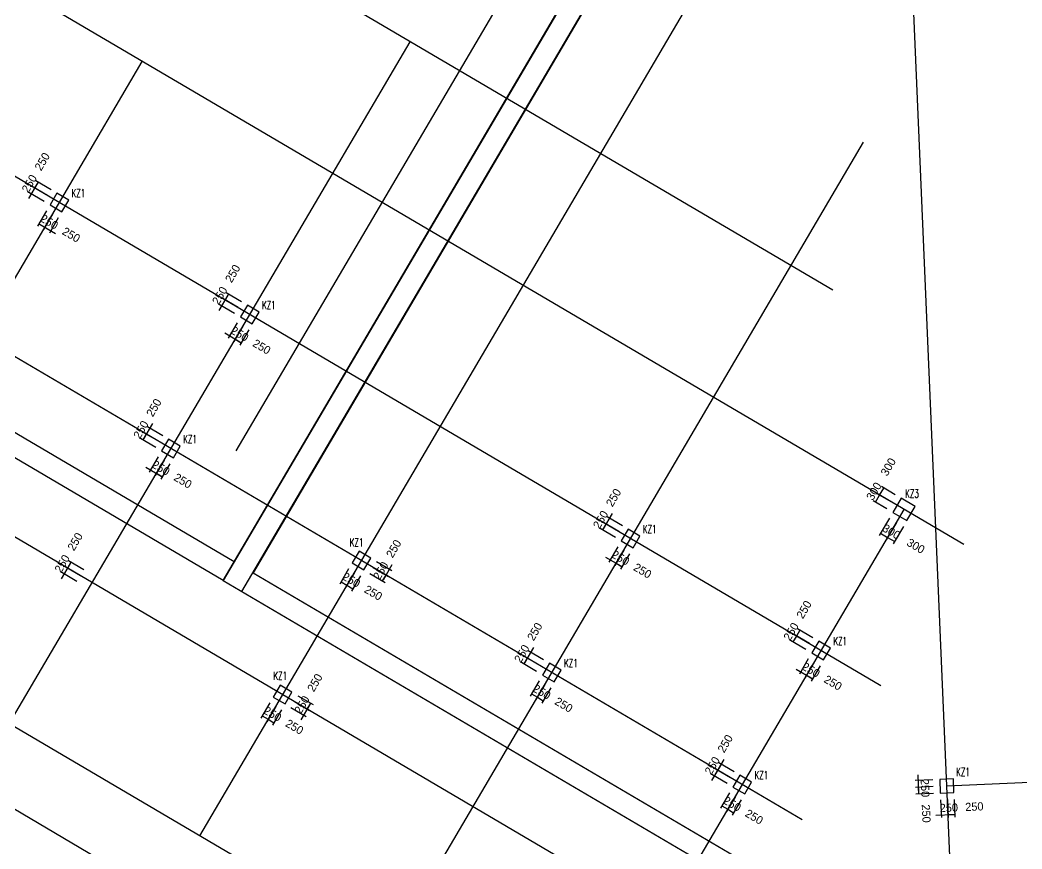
# Model space of a CAD drawing. Extents: x 387171 to 699106, y 11966 to 245688.
# Drawn here: x 615414 to 652150, y 125774 to 156158 of the extents above; entities that cross this region are included whole.
import ezdxf

# ---------------------------------------------------------------- set-up
doc = ezdxf.new("R2010")
doc.units = 0
doc.header["$LTSCALE"] = 100
doc.header["$MEASUREMENT"] = 0
for name, color, linetype in [('COLU', 7, 'Continuous'), ('DIM', 3, 'Continuous'), ('DOTE', 253, 'Continuous'), ('h后浇带', 51, 'Continuous'), ('NUM', 7, 'Continuous')]:
    doc.layers.add(name, color=color, linetype=linetype)
doc.styles.add('hztxt', font='hztxt')
doc.styles.get("Standard").update_dxf_attribs({"font": 'standard'})
doc.dimstyles.get("Standard").update_dxf_attribs({"dimtxt": 300, "dimasz": 100, "dimexe": 100, "dimexo": 250, "dimgap": 100, "dimtad": 0, "dimtoh": 1, "dimdec": 0, "dimdsep": 46, "dimcen": 0.09, "dimclrt": 7, "dimadec": 0, "dimazin": 0, "dimtfac": 1, "dimtdec": 4, "dimtofl": 0, "dimtmove": 0, "dimatfit": 3, "dimfxl": 1, "dimtolj": 1, "dimtzin": 0, "dimarcsym": 0})

# ---------------------------------------------------------------- blocks, each defined once
blk = doc.blocks.new('*D64')
at = {"layer": 'DIM', "color": 0, "linetype": 'ByBlock', "lineweight": -2}
for p, q in [((648884, 128310), (648235, 128282)), ((648326, 128486), (648354, 127837)), ((648895, 128060), (648245, 128033))]:
    blk.add_line(p, q, dxfattribs=at)
for points in [[(648335, 128287), (648314, 128386), (648347, 128387)], [(648345, 128037), (648366, 127938), (648333, 127936)]]:
    blk.add_solid(points, dxfattribs=at)
at = {"layer": 'DIM', "color": 7, "linetype": 'Continuous', "lineweight": -2, "insert": (648597, 128007), "char_height": 300, "width": 566.67, "attachment_point": 5, "rotation": 272.444, "style": 'hztxt'}
blk.add_mtext('250', dxfattribs=at)
blk = doc.blocks.new('*D2615')
at = {"layer": 'DIM', "color": 0, "linetype": 'ByBlock', "lineweight": -2}
for p, q in [((648895, 128060), (648245, 128033)), ((648345, 128037), (648356, 127787)), ((648906, 127810), (648256, 127783))]:
    blk.add_line(p, q, dxfattribs=at)
for points in [[(648345, 128037), (648366, 127938), (648333, 127936)], [(648356, 127787), (648335, 127886), (648368, 127888)]]:
    blk.add_solid(points, dxfattribs=at)
at = {"layer": 'DIM', "color": 7, "linetype": 'Continuous', "lineweight": -2, "insert": (648637, 127072), "char_height": 300, "width": 566.67, "attachment_point": 5, "rotation": 272.444, "style": 'hztxt'}
blk.add_mtext('250', dxfattribs=at)
blk = doc.blocks.new('*D2210')
at = {"layer": 'DIM', "color": 0, "linetype": 'ByBlock', "lineweight": -2}
for p, q in [((649166, 127571), (649194, 126922)), ((649416, 127582), (649443, 126933)), ((648990, 127013), (649639, 127041))]:
    blk.add_line(p, q, dxfattribs=at)
for points in [[(649189, 127022), (649090, 127001), (649089, 127034)], [(649439, 127033), (649538, 127053), (649540, 127020)]]:
    blk.add_solid(points, dxfattribs=at)
at = {"layer": 'DIM', "color": 7, "linetype": 'Continuous', "lineweight": -2, "insert": (649469, 127284), "char_height": 300, "width": 566.67, "attachment_point": 5, "rotation": 2.444, "style": 'hztxt'}
blk.add_mtext('250', dxfattribs=at)
blk = doc.blocks.new('*D2112')
at = {"layer": 'DIM', "color": 0, "linetype": 'ByBlock', "lineweight": -2}
for p, q in [((649416, 127582), (649443, 126933)), ((649665, 127593), (649693, 126943)), ((649439, 127033), (649689, 127043))]:
    blk.add_line(p, q, dxfattribs=at)
for points in [[(649439, 127033), (649538, 127053), (649540, 127020)], [(649689, 127043), (649590, 127022), (649588, 127056)]]:
    blk.add_solid(points, dxfattribs=at)
at = {"layer": 'DIM', "color": 7, "linetype": 'Continuous', "lineweight": -2, "insert": (650404, 127324), "char_height": 300, "width": 566.67, "attachment_point": 5, "rotation": 2.444, "style": 'hztxt'}
blk.add_mtext('250', dxfattribs=at)
blk = doc.blocks.new('*D1347')
at = {"layer": 'DIM', "color": 0, "linetype": 'ByBlock', "lineweight": -2}
for p, q in [((644007, 133795), (643880, 133580)), ((644481, 133516), (643920, 133846)), ((644354, 133301), (643794, 133630))]:
    blk.add_line(p, q, dxfattribs=at)
for points in [[(644007, 133795), (643970, 133701), (643942, 133717)], [(643880, 133580), (643916, 133674), (643945, 133657)]]:
    blk.add_solid(points, dxfattribs=at)
at = {"layer": 'DIM', "color": 7, "linetype": 'Continuous', "lineweight": -2, "insert": (644159, 134548), "char_height": 300, "width": 566.67, "attachment_point": 5, "rotation": 59.5454, "style": 'hztxt'}
blk.add_mtext('250', dxfattribs=at)
blk = doc.blocks.new('*D1305')
at = {"layer": 'DIM', "color": 0, "linetype": 'ByBlock', "lineweight": -2}
for p, q in [((644227, 133085), (643667, 133415)), ((643880, 133580), (643753, 133364)), ((644354, 133301), (643794, 133630))]:
    blk.add_line(p, q, dxfattribs=at)
for points in [[(643753, 133364), (643789, 133459), (643818, 133442)], [(643880, 133580), (643844, 133485), (643815, 133502)]]:
    blk.add_solid(points, dxfattribs=at)
at = {"layer": 'DIM', "color": 7, "linetype": 'Continuous', "lineweight": -2, "insert": (643685, 133741), "char_height": 300, "width": 566.67, "attachment_point": 5, "rotation": 59.5454, "style": 'hztxt'}
blk.add_mtext('250', dxfattribs=at)
blk = doc.blocks.new('*D838')
at = {"layer": 'DIM', "color": 0, "linetype": 'ByBlock', "lineweight": -2}
for p, q in [((644316, 132743), (643987, 132183)), ((643865, 132370), (644425, 132041)), ((644532, 132616), (644202, 132056))]:
    blk.add_line(p, q, dxfattribs=at)
for points in [[(644037, 132269), (643943, 132305), (643960, 132334)], [(644253, 132142), (644347, 132106), (644331, 132077)]]:
    blk.add_solid(points, dxfattribs=at)
at = {"layer": 'DIM', "color": 7, "linetype": 'Continuous', "lineweight": -2, "insert": (644414, 132337), "char_height": 300, "width": 566.67, "attachment_point": 5, "rotation": 329.5454, "style": 'hztxt'}
blk.add_mtext('250', dxfattribs=at)
blk = doc.blocks.new('*D435')
at = {"layer": 'DIM', "color": 0, "linetype": 'ByBlock', "lineweight": -2}
for p, q in [((644532, 132616), (644202, 132056)), ((644747, 132490), (644418, 131929)), ((644253, 132142), (644468, 132016))]:
    blk.add_line(p, q, dxfattribs=at)
for points in [[(644253, 132142), (644347, 132106), (644331, 132077)], [(644468, 132016), (644374, 132052), (644391, 132081)]]:
    blk.add_solid(points, dxfattribs=at)
at = {"layer": 'DIM', "color": 7, "linetype": 'Continuous', "lineweight": -2, "insert": (645221, 131863), "char_height": 300, "width": 566.67, "attachment_point": 5, "rotation": 329.5454, "style": 'hztxt'}
blk.add_mtext('250', dxfattribs=at)
blk = doc.blocks.new('*D352')
at = {"layer": 'DIM', "color": 0, "linetype": 'ByBlock', "lineweight": -2}
for p, q in [((637125, 138073), (636796, 137513)), ((637498, 137622), (636938, 137951)), ((637372, 137406), (636811, 137736))]:
    blk.add_line(p, q, dxfattribs=at)
for points in [[(637024, 137901), (637060, 137995), (637089, 137978)], [(636897, 137685), (636861, 137591), (636832, 137607)]]:
    blk.add_solid(points, dxfattribs=at)
at = {"layer": 'DIM', "color": 7, "linetype": 'Continuous', "lineweight": -2, "insert": (637177, 138654), "char_height": 300, "width": 566.67, "attachment_point": 5, "rotation": 59.5454, "style": 'hztxt'}
blk.add_mtext('250', dxfattribs=at)
blk = doc.blocks.new('*D2939')
at = {"layer": 'DIM', "color": 0, "linetype": 'ByBlock', "lineweight": -2}
for p, q in [((637245, 137191), (636684, 137520)), ((636897, 137685), (636771, 137470)), ((637372, 137406), (636811, 137736))]:
    blk.add_line(p, q, dxfattribs=at)
for points in [[(636771, 137470), (636807, 137564), (636836, 137547)], [(636897, 137685), (636861, 137591), (636832, 137607)]]:
    blk.add_solid(points, dxfattribs=at)
at = {"layer": 'DIM', "color": 7, "linetype": 'Continuous', "lineweight": -2, "insert": (636702, 137847), "char_height": 300, "width": 566.67, "attachment_point": 5, "rotation": 59.5454, "style": 'hztxt'}
blk.add_mtext('250', dxfattribs=at)
blk = doc.blocks.new('*D2509')
at = {"layer": 'DIM', "color": 0, "linetype": 'ByBlock', "lineweight": -2}
for p, q in [((637334, 136849), (637004, 136288)), ((637549, 136722), (637220, 136162)), ((636882, 136476), (637443, 136147))]:
    blk.add_line(p, q, dxfattribs=at)
for points in [[(637055, 136375), (636960, 136411), (636977, 136440)], [(637270, 136248), (637365, 136212), (637348, 136183)]]:
    blk.add_solid(points, dxfattribs=at)
at = {"layer": 'DIM', "color": 7, "linetype": 'Continuous', "lineweight": -2, "insert": (637432, 136443), "char_height": 300, "width": 566.67, "attachment_point": 5, "rotation": 329.5454, "style": 'hztxt'}
blk.add_mtext('250', dxfattribs=at)
blk = doc.blocks.new('*D2078')
at = {"layer": 'DIM', "color": 0, "linetype": 'ByBlock', "lineweight": -2}
for p, q in [((637549, 136722), (637220, 136162)), ((637765, 136595), (637435, 136035)), ((637270, 136248), (637486, 136121))]:
    blk.add_line(p, q, dxfattribs=at)
for points in [[(637270, 136248), (637365, 136212), (637348, 136183)], [(637486, 136121), (637391, 136158), (637408, 136186)]]:
    blk.add_solid(points, dxfattribs=at)
at = {"layer": 'DIM', "color": 7, "linetype": 'Continuous', "lineweight": -2, "insert": (638239, 135969), "char_height": 300, "width": 566.67, "attachment_point": 5, "rotation": 329.5454, "style": 'hztxt'}
blk.add_mtext('250', dxfattribs=at)
blk = doc.blocks.new('*D617')
at = {"layer": 'DIM', "color": 0, "linetype": 'ByBlock', "lineweight": -2}
for p, q in [((616551, 149939), (615991, 150268)), ((616424, 149723), (615864, 150053)), ((616077, 150217), (615950, 150002))]:
    blk.add_line(p, q, dxfattribs=at)
for points in [[(615950, 150002), (615986, 150096), (616015, 150080)], [(616077, 150217), (616040, 150123), (616012, 150140)]]:
    blk.add_solid(points, dxfattribs=at)
at = {"layer": 'DIM', "color": 7, "linetype": 'Continuous', "lineweight": -2, "insert": (616229, 150970), "char_height": 300, "width": 566.67, "attachment_point": 5, "rotation": 59.5454, "style": 'hztxt'}
blk.add_mtext('250', dxfattribs=at)
blk = doc.blocks.new('*D215')
at = {"layer": 'DIM', "color": 0, "linetype": 'ByBlock', "lineweight": -2}
for p, q in [((616051, 150174), (615722, 149614)), ((616424, 149723), (615864, 150053)), ((616297, 149508), (615737, 149837))]:
    blk.add_line(p, q, dxfattribs=at)
for points in [[(615950, 150002), (615986, 150096), (616015, 150080)], [(615823, 149786), (615787, 149692), (615758, 149709)]]:
    blk.add_solid(points, dxfattribs=at)
at = {"layer": 'DIM', "color": 7, "linetype": 'Continuous', "lineweight": -2, "insert": (615755, 150163), "char_height": 300, "width": 566.67, "attachment_point": 5, "rotation": 59.5454, "style": 'hztxt'}
blk.add_mtext('250', dxfattribs=at)
blk = doc.blocks.new('*D135')
at = {"layer": 'DIM', "color": 0, "linetype": 'ByBlock', "lineweight": -2}
for p, q in [((616386, 149165), (616057, 148605)), ((616602, 149039), (616272, 148478)), ((616107, 148691), (616323, 148564))]:
    blk.add_line(p, q, dxfattribs=at)
for points in [[(616107, 148691), (616202, 148655), (616185, 148626)], [(616323, 148564), (616228, 148601), (616245, 148630)]]:
    blk.add_solid(points, dxfattribs=at)
at = {"layer": 'DIM', "color": 7, "linetype": 'Continuous', "lineweight": -2, "insert": (616484, 148760), "char_height": 300, "width": 566.67, "attachment_point": 5, "rotation": 329.5454, "style": 'hztxt'}
blk.add_mtext('250', dxfattribs=at)
blk = doc.blocks.new('*D2731')
at = {"layer": 'DIM', "color": 0, "linetype": 'ByBlock', "lineweight": -2}
for p, q in [((616602, 149039), (616272, 148478)), ((616817, 148912), (616488, 148352)), ((616151, 148666), (616711, 148336))]:
    blk.add_line(p, q, dxfattribs=at)
for points in [[(616323, 148564), (616228, 148601), (616245, 148630)], [(616538, 148438), (616633, 148401), (616616, 148373)]]:
    blk.add_solid(points, dxfattribs=at)
at = {"layer": 'DIM', "color": 7, "linetype": 'Continuous', "lineweight": -2, "insert": (617291, 148285), "char_height": 300, "width": 566.67, "attachment_point": 5, "rotation": 329.5454, "style": 'hztxt'}
blk.add_mtext('250', dxfattribs=at)
blk = doc.blocks.new('*D2294')
at = {"layer": 'DIM', "color": 0, "linetype": 'ByBlock', "lineweight": -2}
for p, q in [((623407, 145618), (622846, 145947)), ((623059, 146112), (622932, 145896)), ((623533, 145833), (622973, 146162))]:
    blk.add_line(p, q, dxfattribs=at)
for points in [[(622932, 145896), (622969, 145991), (622998, 145974)], [(623059, 146112), (623023, 146017), (622994, 146034)]]:
    blk.add_solid(points, dxfattribs=at)
at = {"layer": 'DIM', "color": 7, "linetype": 'Continuous', "lineweight": -2, "insert": (623212, 146865), "char_height": 300, "width": 566.67, "attachment_point": 5, "rotation": 59.5454, "style": 'hztxt'}
blk.add_mtext('250', dxfattribs=at)
blk = doc.blocks.new('*D2260')
at = {"layer": 'DIM', "color": 0, "linetype": 'ByBlock', "lineweight": -2}
for p, q in [((623034, 146069), (622704, 145508)), ((623407, 145618), (622846, 145947)), ((623280, 145402), (622720, 145731))]:
    blk.add_line(p, q, dxfattribs=at)
for points in [[(622932, 145896), (622969, 145991), (622998, 145974)], [(622806, 145681), (622769, 145586), (622741, 145603)]]:
    blk.add_solid(points, dxfattribs=at)
at = {"layer": 'DIM', "color": 7, "linetype": 'Continuous', "lineweight": -2, "insert": (622737, 146058), "char_height": 300, "width": 566.67, "attachment_point": 5, "rotation": 59.5454, "style": 'hztxt'}
blk.add_mtext('250', dxfattribs=at)
blk = doc.blocks.new('*D1779')
at = {"layer": 'DIM', "color": 0, "linetype": 'ByBlock', "lineweight": -2}
for p, q in [((623369, 145060), (623039, 144499)), ((623584, 144933), (623255, 144373)), ((622918, 144687), (623478, 144358))]:
    blk.add_line(p, q, dxfattribs=at)
for points in [[(623090, 144586), (622995, 144622), (623012, 144651)], [(623305, 144459), (623400, 144423), (623383, 144394)]]:
    blk.add_solid(points, dxfattribs=at)
at = {"layer": 'DIM', "color": 7, "linetype": 'Continuous', "lineweight": -2, "insert": (623467, 144654), "char_height": 300, "width": 566.67, "attachment_point": 5, "rotation": 329.5454, "style": 'hztxt'}
blk.add_mtext('250', dxfattribs=at)
blk = doc.blocks.new('*D1374')
at = {"layer": 'DIM', "color": 0, "linetype": 'ByBlock', "lineweight": -2}
for p, q in [((623584, 144933), (623255, 144373)), ((623800, 144806), (623470, 144246)), ((623305, 144459), (623521, 144332))]:
    blk.add_line(p, q, dxfattribs=at)
for points in [[(623305, 144459), (623400, 144423), (623383, 144394)], [(623521, 144332), (623426, 144369), (623443, 144397)]]:
    blk.add_solid(points, dxfattribs=at)
at = {"layer": 'DIM', "color": 7, "linetype": 'Continuous', "lineweight": -2, "insert": (624274, 144180), "char_height": 300, "width": 566.67, "attachment_point": 5, "rotation": 329.5454, "style": 'hztxt'}
blk.add_mtext('250', dxfattribs=at)
blk = doc.blocks.new('*D1295')
at = {"layer": 'DIM', "color": 0, "linetype": 'ByBlock', "lineweight": -2}
for p, q in [((641219, 129054), (640889, 128494)), ((641465, 128387), (640905, 128717)), ((641592, 128603), (641031, 128932))]:
    blk.add_line(p, q, dxfattribs=at)
for points in [[(641117, 128882), (641154, 128976), (641183, 128959)], [(640991, 128666), (640954, 128571), (640926, 128588)]]:
    blk.add_solid(points, dxfattribs=at)
at = {"layer": 'DIM', "color": 7, "linetype": 'Continuous', "lineweight": -2, "insert": (641270, 129635), "char_height": 300, "width": 566.67, "attachment_point": 5, "rotation": 59.5454, "style": 'hztxt'}
blk.add_mtext('250', dxfattribs=at)
blk = doc.blocks.new('*D866')
at = {"layer": 'DIM', "color": 0, "linetype": 'ByBlock', "lineweight": -2}
for p, q in [((641092, 128839), (640763, 128278)), ((641465, 128387), (640905, 128717)), ((641338, 128172), (640778, 128501))]:
    blk.add_line(p, q, dxfattribs=at)
for points in [[(640991, 128666), (641027, 128761), (641056, 128744)], [(640864, 128451), (640828, 128356), (640799, 128373)]]:
    blk.add_solid(points, dxfattribs=at)
at = {"layer": 'DIM', "color": 7, "linetype": 'Continuous', "lineweight": -2, "insert": (640796, 128828), "char_height": 300, "width": 566.67, "attachment_point": 5, "rotation": 59.5454, "style": 'hztxt'}
blk.add_mtext('250', dxfattribs=at)
blk = doc.blocks.new('*D416')
at = {"layer": 'DIM', "color": 0, "linetype": 'ByBlock', "lineweight": -2}
for p, q in [((641427, 127830), (641098, 127269)), ((641642, 127703), (641313, 127143)), ((641148, 127356), (641364, 127229))]:
    blk.add_line(p, q, dxfattribs=at)
for points in [[(641148, 127356), (641243, 127319), (641226, 127290)], [(641364, 127229), (641269, 127265), (641286, 127294)]]:
    blk.add_solid(points, dxfattribs=at)
at = {"layer": 'DIM', "color": 7, "linetype": 'Continuous', "lineweight": -2, "insert": (641525, 127424), "char_height": 300, "width": 566.67, "attachment_point": 5, "rotation": 329.5454, "style": 'hztxt'}
blk.add_mtext('250', dxfattribs=at)
blk = doc.blocks.new('*D26')
at = {"layer": 'DIM', "color": 0, "linetype": 'ByBlock', "lineweight": -2}
for p, q in [((641642, 127703), (641313, 127143)), ((641858, 127576), (641529, 127016)), ((641364, 127229), (641579, 127102))]:
    blk.add_line(p, q, dxfattribs=at)
for points in [[(641364, 127229), (641458, 127192), (641441, 127164)], [(641579, 127102), (641485, 127138), (641501, 127167)]]:
    blk.add_solid(points, dxfattribs=at)
at = {"layer": 'DIM', "color": 7, "linetype": 'Continuous', "lineweight": -2, "insert": (642332, 126949), "char_height": 300, "width": 566.67, "attachment_point": 5, "rotation": 329.5454, "style": 'hztxt'}
blk.add_mtext('250', dxfattribs=at)
blk = doc.blocks.new('*D2942')
at = {"layer": 'DIM', "color": 0, "linetype": 'ByBlock', "lineweight": -2}
for p, q in [((634236, 133160), (633907, 132599)), ((634609, 132708), (634049, 133038)), ((634482, 132493), (633922, 132822))]:
    blk.add_line(p, q, dxfattribs=at)
for points in [[(634135, 132987), (634171, 133082), (634200, 133065)], [(634008, 132772), (633972, 132677), (633943, 132694)]]:
    blk.add_solid(points, dxfattribs=at)
at = {"layer": 'DIM', "color": 7, "linetype": 'Continuous', "lineweight": -2, "insert": (634288, 133740), "char_height": 300, "width": 566.67, "attachment_point": 5, "rotation": 59.5454, "style": 'hztxt'}
blk.add_mtext('250', dxfattribs=at)
blk = doc.blocks.new('*D2552')
at = {"layer": 'DIM', "color": 0, "linetype": 'ByBlock', "lineweight": -2}
for p, q in [((634008, 132772), (633882, 132556)), ((634482, 132493), (633922, 132822)), ((634356, 132277), (633795, 132607))]:
    blk.add_line(p, q, dxfattribs=at)
for points in [[(633882, 132556), (633918, 132651), (633947, 132634)], [(634008, 132772), (633972, 132677), (633943, 132694)]]:
    blk.add_solid(points, dxfattribs=at)
at = {"layer": 'DIM', "color": 7, "linetype": 'Continuous', "lineweight": -2, "insert": (633813, 132933), "char_height": 300, "width": 566.67, "attachment_point": 5, "rotation": 59.5454, "style": 'hztxt'}
blk.add_mtext('250', dxfattribs=at)
blk = doc.blocks.new('*D2080')
at = {"layer": 'DIM', "color": 0, "linetype": 'ByBlock', "lineweight": -2}
for p, q in [((634445, 131935), (634115, 131375)), ((634660, 131808), (634331, 131248)), ((634166, 131461), (634381, 131334))]:
    blk.add_line(p, q, dxfattribs=at)
for points in [[(634166, 131461), (634260, 131425), (634244, 131396)], [(634381, 131334), (634287, 131371), (634303, 131399)]]:
    blk.add_solid(points, dxfattribs=at)
at = {"layer": 'DIM', "color": 7, "linetype": 'Continuous', "lineweight": -2, "insert": (634543, 131529), "char_height": 300, "width": 566.67, "attachment_point": 5, "rotation": 329.5454, "style": 'hztxt'}
blk.add_mtext('250', dxfattribs=at)
blk = doc.blocks.new('*D2047')
at = {"layer": 'DIM', "color": 0, "linetype": 'ByBlock', "lineweight": -2}
for p, q in [((634660, 131808), (634331, 131248)), ((634876, 131682), (634546, 131121)), ((634381, 131334), (634597, 131208))]:
    blk.add_line(p, q, dxfattribs=at)
for points in [[(634381, 131334), (634476, 131298), (634459, 131269)], [(634597, 131208), (634502, 131244), (634519, 131273)]]:
    blk.add_solid(points, dxfattribs=at)
at = {"layer": 'DIM', "color": 7, "linetype": 'Continuous', "lineweight": -2, "insert": (635350, 131055), "char_height": 300, "width": 566.67, "attachment_point": 5, "rotation": 329.5454, "style": 'hztxt'}
blk.add_mtext('250', dxfattribs=at)
blk = doc.blocks.new('*D1582')
at = {"layer": 'DIM', "color": 0, "linetype": 'ByBlock', "lineweight": -2}
for p, q in [((627462, 136041), (627133, 135480)), ((627183, 135567), (627399, 135440)), ((627678, 135914), (627348, 135354))]:
    blk.add_line(p, q, dxfattribs=at)
for points in [[(627183, 135567), (627278, 135530), (627261, 135502)], [(627399, 135440), (627304, 135476), (627321, 135505)]]:
    blk.add_solid(points, dxfattribs=at)
at = {"layer": 'DIM', "color": 7, "linetype": 'Continuous', "lineweight": -2, "insert": (627560, 135635), "char_height": 300, "width": 566.67, "attachment_point": 5, "rotation": 329.5454, "style": 'hztxt'}
blk.add_mtext('250', dxfattribs=at)
blk = doc.blocks.new('*D1163')
at = {"layer": 'DIM', "color": 0, "linetype": 'ByBlock', "lineweight": -2}
for p, q in [((627678, 135914), (627348, 135354)), ((627893, 135787), (627564, 135227)), ((627399, 135440), (627614, 135313))]:
    blk.add_line(p, q, dxfattribs=at)
for points in [[(627399, 135440), (627493, 135404), (627477, 135375)], [(627614, 135313), (627520, 135349), (627537, 135378)]]:
    blk.add_solid(points, dxfattribs=at)
at = {"layer": 'DIM', "color": 7, "linetype": 'Continuous', "lineweight": -2, "insert": (628367, 135160), "char_height": 300, "width": 566.67, "attachment_point": 5, "rotation": 329.5454, "style": 'hztxt'}
blk.add_mtext('250', dxfattribs=at)
blk = doc.blocks.new('*D1080')
at = {"layer": 'DIM', "color": 0, "linetype": 'ByBlock', "lineweight": -2}
for p, q in [((628362, 136092), (628922, 135762)), ((628235, 135876), (628796, 135547)), ((628709, 135597), (628836, 135813))]:
    blk.add_line(p, q, dxfattribs=at)
for points in [[(628709, 135597), (628746, 135692), (628774, 135675)], [(628836, 135813), (628800, 135718), (628771, 135735)]]:
    blk.add_solid(points, dxfattribs=at)
at = {"layer": 'DIM', "color": 7, "linetype": 'Continuous', "lineweight": -2, "insert": (628641, 135974), "char_height": 300, "width": 566.67, "attachment_point": 5, "rotation": 59.5454, "style": 'hztxt'}
blk.add_mtext('250', dxfattribs=at)
blk = doc.blocks.new('*D664')
at = {"layer": 'DIM', "color": 0, "linetype": 'ByBlock', "lineweight": -2}
for p, q in [((628489, 136307), (629049, 135978)), ((628362, 136092), (628922, 135762)), ((628735, 135640), (629064, 136201))]:
    blk.add_line(p, q, dxfattribs=at)
for points in [[(628963, 136028), (628999, 136123), (629028, 136106)], [(628836, 135813), (628800, 135718), (628771, 135735)]]:
    blk.add_solid(points, dxfattribs=at)
at = {"layer": 'DIM', "color": 7, "linetype": 'Continuous', "lineweight": -2, "insert": (629116, 136781), "char_height": 300, "width": 566.67, "attachment_point": 5, "rotation": 59.5454, "style": 'hztxt'}
blk.add_mtext('250', dxfattribs=at)
blk = doc.blocks.new('*D2261')
at = {"layer": 'DIM', "color": 0, "linetype": 'ByBlock', "lineweight": -2}
for p, q in [((620272, 141371), (619942, 140810)), ((620644, 140919), (620084, 141249)), ((620518, 140704), (619957, 141033))]:
    blk.add_line(p, q, dxfattribs=at)
for points in [[(620170, 141198), (620206, 141293), (620235, 141276)], [(620043, 140983), (620007, 140888), (619978, 140905)]]:
    blk.add_solid(points, dxfattribs=at)
at = {"layer": 'DIM', "color": 7, "linetype": 'Continuous', "lineweight": -2, "insert": (620323, 141951), "char_height": 300, "width": 566.67, "attachment_point": 5, "rotation": 59.5454, "style": 'hztxt'}
blk.add_mtext('250', dxfattribs=at)
blk = doc.blocks.new('*D1827')
at = {"layer": 'DIM', "color": 0, "linetype": 'ByBlock', "lineweight": -2}
for p, q in [((620391, 140488), (619831, 140818)), ((620043, 140983), (619917, 140767)), ((620518, 140704), (619957, 141033))]:
    blk.add_line(p, q, dxfattribs=at)
for points in [[(619917, 140767), (619953, 140862), (619982, 140845)], [(620043, 140983), (620007, 140888), (619978, 140905)]]:
    blk.add_solid(points, dxfattribs=at)
at = {"layer": 'DIM', "color": 7, "linetype": 'Continuous', "lineweight": -2, "insert": (619848, 141144), "char_height": 300, "width": 566.67, "attachment_point": 5, "rotation": 59.5454, "style": 'hztxt'}
blk.add_mtext('250', dxfattribs=at)
blk = doc.blocks.new('*D1375')
at = {"layer": 'DIM', "color": 0, "linetype": 'ByBlock', "lineweight": -2}
for p, q in [((620480, 140146), (620150, 139586)), ((620695, 140020), (620366, 139459)), ((620028, 139773), (620589, 139444))]:
    blk.add_line(p, q, dxfattribs=at)
for points in [[(620201, 139672), (620106, 139708), (620123, 139737)], [(620416, 139545), (620511, 139509), (620494, 139480)]]:
    blk.add_solid(points, dxfattribs=at)
at = {"layer": 'DIM', "color": 7, "linetype": 'Continuous', "lineweight": -2, "insert": (620578, 139740), "char_height": 300, "width": 566.67, "attachment_point": 5, "rotation": 329.5454, "style": 'hztxt'}
blk.add_mtext('250', dxfattribs=at)
blk = doc.blocks.new('*D948')
at = {"layer": 'DIM', "color": 0, "linetype": 'ByBlock', "lineweight": -2}
for p, q in [((620695, 140020), (620366, 139459)), ((620911, 139893), (620581, 139332)), ((620416, 139545), (620632, 139419))]:
    blk.add_line(p, q, dxfattribs=at)
for points in [[(620416, 139545), (620511, 139509), (620494, 139480)], [(620632, 139419), (620537, 139455), (620554, 139484)]]:
    blk.add_solid(points, dxfattribs=at)
at = {"layer": 'DIM', "color": 7, "linetype": 'Continuous', "lineweight": -2, "insert": (621385, 139266), "char_height": 300, "width": 566.67, "attachment_point": 5, "rotation": 329.5454, "style": 'hztxt'}
blk.add_mtext('250', dxfattribs=at)
blk = doc.blocks.new('*D1139')
at = {"layer": 'DIM', "color": 0, "linetype": 'ByBlock', "lineweight": -2}
for p, q in [((624573, 131127), (624244, 130567)), ((624788, 131000), (624459, 130440)), ((624294, 130653), (624510, 130526))]:
    blk.add_line(p, q, dxfattribs=at)
for points in [[(624294, 130653), (624389, 130617), (624372, 130588)], [(624510, 130526), (624415, 130563), (624432, 130591)]]:
    blk.add_solid(points, dxfattribs=at)
at = {"layer": 'DIM', "color": 7, "linetype": 'Continuous', "lineweight": -2, "insert": (624671, 130721), "char_height": 300, "width": 566.67, "attachment_point": 5, "rotation": 329.5454, "style": 'hztxt'}
blk.add_mtext('250', dxfattribs=at)
blk = doc.blocks.new('*D1109')
at = {"layer": 'DIM', "color": 0, "linetype": 'ByBlock', "lineweight": -2}
for p, q in [((624788, 131000), (624459, 130440)), ((625004, 130874), (624675, 130313)), ((624510, 130526), (624725, 130400))]:
    blk.add_line(p, q, dxfattribs=at)
for points in [[(624510, 130526), (624604, 130490), (624587, 130461)], [(624725, 130400), (624631, 130436), (624647, 130465)]]:
    blk.add_solid(points, dxfattribs=at)
at = {"layer": 'DIM', "color": 7, "linetype": 'Continuous', "lineweight": -2, "insert": (625478, 130247), "char_height": 300, "width": 566.67, "attachment_point": 5, "rotation": 329.5454, "style": 'hztxt'}
blk.add_mtext('250', dxfattribs=at)
blk = doc.blocks.new('*D647')
at = {"layer": 'DIM', "color": 0, "linetype": 'ByBlock', "lineweight": -2}
for p, q in [((625473, 131178), (626033, 130849)), ((625346, 130962), (625907, 130633)), ((625719, 130511), (626048, 131072))]:
    blk.add_line(p, q, dxfattribs=at)
for points in [[(625947, 130899), (625983, 130994), (626012, 130977)], [(625820, 130684), (625784, 130589), (625755, 130606)]]:
    blk.add_solid(points, dxfattribs=at)
at = {"layer": 'DIM', "color": 7, "linetype": 'Continuous', "lineweight": -2, "insert": (625752, 131061), "char_height": 300, "width": 566.67, "attachment_point": 5, "rotation": 59.5454, "style": 'hztxt'}
blk.add_mtext('250', dxfattribs=at)
blk = doc.blocks.new('*D250')
at = {"layer": 'DIM', "color": 0, "linetype": 'ByBlock', "lineweight": -2}
for p, q in [((625473, 131178), (626033, 130849)), ((625600, 131393), (626160, 131064)), ((625947, 130899), (626074, 131115))]:
    blk.add_line(p, q, dxfattribs=at)
for points in [[(625947, 130899), (625983, 130994), (626012, 130977)], [(626074, 131115), (626037, 131020), (626009, 131037)]]:
    blk.add_solid(points, dxfattribs=at)
at = {"layer": 'DIM', "color": 7, "linetype": 'Continuous', "lineweight": -2, "insert": (626226, 131868), "char_height": 300, "width": 566.67, "attachment_point": 5, "rotation": 59.5454, "style": 'hztxt'}
blk.add_mtext('250', dxfattribs=at)
blk = doc.blocks.new('*D1819')
at = {"layer": 'DIM', "color": 0, "linetype": 'ByBlock', "lineweight": -2}
for p, q in [((617755, 136006), (617195, 136335)), ((617628, 135790), (617068, 136120)), ((617281, 136285), (617154, 136069))]:
    blk.add_line(p, q, dxfattribs=at)
for points in [[(617154, 136069), (617191, 136164), (617219, 136147)], [(617281, 136285), (617245, 136190), (617216, 136207)]]:
    blk.add_solid(points, dxfattribs=at)
at = {"layer": 'DIM', "color": 7, "linetype": 'Continuous', "lineweight": -2, "insert": (617434, 137038), "char_height": 300, "width": 566.67, "attachment_point": 5, "rotation": 59.5454, "style": 'hztxt'}
blk.add_mtext('250', dxfattribs=at)
blk = doc.blocks.new('*D1409')
at = {"layer": 'DIM', "color": 0, "linetype": 'ByBlock', "lineweight": -2}
for p, q in [((617256, 136242), (616926, 135681)), ((617628, 135790), (617068, 136120)), ((617502, 135575), (616941, 135904))]:
    blk.add_line(p, q, dxfattribs=at)
for points in [[(617154, 136069), (617191, 136164), (617219, 136147)], [(617028, 135854), (616991, 135759), (616963, 135776)]]:
    blk.add_solid(points, dxfattribs=at)
at = {"layer": 'DIM', "color": 7, "linetype": 'Continuous', "lineweight": -2, "insert": (616959, 136231), "char_height": 300, "width": 566.67, "attachment_point": 5, "rotation": 59.5454, "style": 'hztxt'}
blk.add_mtext('250', dxfattribs=at)
blk = doc.blocks.new('*D1061')
at = {"layer": 'DIM', "color": 0, "linetype": 'ByBlock', "lineweight": -2}
for p, q in [((647289, 137898), (646915, 137262)), ((647547, 137746), (647174, 137110)), ((646966, 137348), (647224, 137196))]:
    blk.add_line(p, q, dxfattribs=at)
for points in [[(646966, 137348), (647060, 137312), (647044, 137283)], [(647224, 137196), (647130, 137233), (647147, 137261)]]:
    blk.add_solid(points, dxfattribs=at)
at = {"layer": 'DIM', "color": 7, "linetype": 'Continuous', "lineweight": -2, "insert": (647364, 137404), "char_height": 300, "width": 566.67, "attachment_point": 5, "rotation": 329.5454, "style": 'hztxt'}
blk.add_mtext('300', dxfattribs=at)
blk = doc.blocks.new('*D265')
at = {"layer": 'DIM', "color": 0, "linetype": 'ByBlock', "lineweight": -2}
for p, q in [((647547, 137746), (647174, 137110)), ((647806, 137594), (647432, 136958)), ((647224, 137196), (647483, 137044))]:
    blk.add_line(p, q, dxfattribs=at)
for points in [[(647224, 137196), (647319, 137160), (647302, 137131)], [(647483, 137044), (647388, 137081), (647405, 137109)]]:
    blk.add_solid(points, dxfattribs=at)
at = {"layer": 'DIM', "color": 7, "linetype": 'Continuous', "lineweight": -2, "insert": (648258, 136879), "char_height": 300, "width": 566.67, "attachment_point": 5, "rotation": 329.5454, "style": 'hztxt'}
blk.add_mtext('300', dxfattribs=at)
blk = doc.blocks.new('*D644')
at = {"layer": 'DIM', "color": 0, "linetype": 'ByBlock', "lineweight": -2}
for p, q in [((647200, 138240), (646693, 138538)), ((646779, 138487), (646931, 138746)), ((647352, 138498), (646845, 138797))]:
    blk.add_line(p, q, dxfattribs=at)
for points in [[(646779, 138487), (646816, 138582), (646844, 138565)], [(646931, 138746), (646895, 138651), (646866, 138668)]]:
    blk.add_solid(points, dxfattribs=at)
at = {"layer": 'DIM', "color": 7, "linetype": 'Continuous', "lineweight": -2, "insert": (646723, 138886), "char_height": 300, "width": 566.67, "attachment_point": 5, "rotation": 59.5454, "style": 'hztxt'}
blk.add_mtext('300', dxfattribs=at)
blk = doc.blocks.new('*D2844')
at = {"layer": 'DIM', "color": 0, "linetype": 'ByBlock', "lineweight": -2}
for p, q in [((646931, 138746), (647083, 139004)), ((647504, 138757), (646997, 139055)), ((647352, 138498), (646845, 138797))]:
    blk.add_line(p, q, dxfattribs=at)
for points in [[(647083, 139004), (647047, 138910), (647018, 138927)], [(646931, 138746), (646968, 138840), (646996, 138824)]]:
    blk.add_solid(points, dxfattribs=at)
at = {"layer": 'DIM', "color": 7, "linetype": 'Continuous', "lineweight": -2, "insert": (647249, 139779), "char_height": 300, "width": 566.67, "attachment_point": 5, "rotation": 59.5454, "style": 'hztxt'}
blk.add_mtext('300', dxfattribs=at)
blk = doc.blocks.new('后浇带现场')
at = {"color": 6, "lineweight": 30}
for points in [[(821257, 720830), (821257, 688843), (805860, 662656), (825600, 651049), (814026, 631365), (812236, 611185), (845904, 608199)], [(822057, 720830), (822057, 688625), (806955, 662940), (826695, 651333), (814807, 631115), (813104, 611911), (845975, 608996)], [(806265, 663346), (787754, 674230), (759207, 674230), (759207, 625070)], [(805860, 662656), (787536, 673430), (760007, 673430), (760007, 625070)]]:
    blk.add_lwpolyline(points, dxfattribs=at)
at = {"layer": 'h后浇带', "color": 1}
for p, q in [((805860, 662656), (821257, 688843)), ((806549, 662251), (822057, 688625))]:
    blk.add_line(p, q, dxfattribs=at)

msp = doc.modelspace()

# ---------------------------------------------------------------- linework, layer by layer
at = {"layer": 'COLU'}
for points in [[(616513, 149380.8), (616944, 149127.4), (617197.4, 149558.4), (616766.4, 149811.8)], [(623495.4, 145275.3), (623926.4, 145021.9), (624179.9, 145452.9), (623748.8, 145706.3)], [(620606.3, 140361.7), (621037.3, 140108.3), (621290.8, 140539.3), (620859.8, 140792.7)], [(647415.4, 138113.1), (647932.7, 137809), (648236.8, 138326.2), (647719.6, 138630.3)], [(637460.3, 137064.2), (637891.3, 136810.8), (638144.7, 137241.8), (637713.7, 137495.3)], [(627588.8, 136256.2), (628019.8, 136002.8), (628273.2, 136433.8), (627842.2, 136687.2)], [(644442.8, 132958.7), (644873.8, 132705.3), (645127.2, 133136.3), (644696.2, 133389.7)], [(634571.2, 132150.7), (635002.2, 131897.2), (635255.7, 132328.2), (634824.7, 132581.7)], [(624699.7, 131342.6), (625130.7, 131089.2), (625384.1, 131520.2), (624953.1, 131773.6)], [(641553.7, 128045.1), (641984.7, 127791.7), (642238.1, 128222.7), (641807.1, 128476.1)], [(649155.3, 127821.2), (649654.8, 127842.5), (649633.5, 128342), (649134, 128320.7)]]:
    msp.add_lwpolyline(points, close=True, dxfattribs=at)
at = {"layer": 'DOTE'}
for p, q in [((651237.4, 84902.3), (646702.6, 191147.6)), ((645210.3, 146254), (583882.9, 182313.2)), ((623337.5, 140370.3), (637153.5, 163867.8)), ((650020.1, 136929.7), (605931.4, 162852.9)), ((622000.8, 126259.2), (642528.4, 161171.5)), ((615018.3, 130364.8), (629712.1, 155355)), ((608711.1, 135618.7), (619896.3, 154641.8)), ((646978.9, 131757.5), (609872.7, 153575.2)), ((628983.2, 122153.7), (646343.1, 151678.2)), ((644089.8, 126843.9), (604557.8, 150087.9)), ((587628.3, 143453.4), (636841.8, 114516.9)), ((645989.3, 119114.8), (611077, 139642.5)), ((647775.5, 111104.2), (601053.4, 138575.8)), ((635965.7, 118048.2), (647826.1, 138219.7)), ((662482.5, 128640.2), (649394.4, 128081.6))]:
    msp.add_line(p, q, dxfattribs=at)

# ---------------------------------------------------------------- block references
at = {"color": 3, "lineweight": 30}
msp.add_blockref('后浇带现场', (-182998.7, -527042.1), dxfattribs=at)

# ---------------------------------------------------------------- texts
at = {"layer": 'NUM', "color": 200, "width": 0.7}
for s, p in [('KZ1', (617303.5, 149664.5)), ('KZ1', (624285.9, 145559)), ('KZ1', (621396.8, 140645.4)), ('KZ3', (647870.6, 138649.7)), ('KZ1', (638250.8, 137347.9)), ('KZ1', (627502.6, 136859.5)), ('KZ1', (645233.3, 133242.4)), ('KZ1', (635361.7, 132434.3)), ('KZ1', (624702.8, 131971.2)), ('KZ1', (642344.2, 128328.8)), ('KZ1', (649739.6, 128448.1))]:
    msp.add_text(s, height=300, dxfattribs=at).set_placement(p)

# ---------------------------------------------------------------- dimensions: what is measured, and where the dimension line sits
at = {"layer": 'DIM', "color": 200}
for p1, p2, distance, picture, middle in [((616766.4, 149811.8), (616639.7, 149596.3), -800, '*D617', (615971.8, 150532)), ((616639.7, 149596.3), (616513, 149380.8), -800, '*D215', (615497.3, 149725)), ((616513, 149380.8), (616728.5, 149254.1), -800, '*D135', (616046.2, 149017.3)), ((616728.5, 149254.1), (616944, 149127.4), -800, '*D2731', (616853.2, 148542.8)), ((623748.8, 145706.3), (623622.1, 145490.8), -800, '*D2294', (622954.2, 146426.5)), ((623622.1, 145490.8), (623495.4, 145275.3), -800, '*D2260', (622479.7, 145619.5)), ((623495.4, 145275.3), (623710.9, 145148.6), -800, '*D1779', (623028.6, 144911.7)), ((623710.9, 145148.6), (623926.4, 145021.9), -800, '*D1374', (623835.6, 144437.2)), ((620859.8, 140792.7), (620733, 140577.2), -800, '*D2261', (620065.2, 141512.9)), ((620733, 140577.2), (620606.3, 140361.7), -800, '*D1827', (619590.7, 140705.9)), ((620606.3, 140361.7), (620821.8, 140235), -800, '*D1375', (620139.6, 139998.1)), ((620821.8, 140235), (621037.3, 140108.3), -800, '*D948', (620946.6, 139523.6)), ((647415.4, 138113.1), (647567.5, 138371.7), 738.1, '*D644', (646453.2, 138425.9)), ((637713.7, 137495.3), (637587, 137279.7), -800, '*D352', (636919.1, 138215.4)), ((637587, 137279.7), (637460.3, 137064.2), -800, '*D2939', (636444.6, 137408.4)), ((647415.4, 138113.1), (647674.1, 137961.1), -887.1, '*D1061', (646904.6, 137674.5)), ((617970.7, 135879.2), (617844, 135663.7), -800, '*D1819', (617176.1, 136599.4)), ((628146.5, 136218.3), (628273.2, 136433.8), -800, '*D664', (628857.9, 136343)), ((637460.3, 137064.2), (637675.8, 136937.5), -800, '*D2509', (636993.5, 136700.7)), ((637675.8, 136937.5), (637891.3, 136810.8), -800, '*D2078', (637800.5, 136226.2)), ((617844, 135663.7), (617717.3, 135448.2), -800, '*D1409', (616701.6, 135792.4)), ((628019.8, 136002.8), (628146.5, 136218.3), -800, '*D1080', (628383.4, 135536)), ((627588.8, 136256.2), (627804.3, 136129.5), -800, '*D1582', (627122, 135892.6)), ((627804.3, 136129.5), (628019.8, 136002.8), -800, '*D1163', (627929, 135418.1)), ((644696.2, 133389.7), (644569.5, 133174.2), -800, '*D1347', (643901.6, 134109.9)), ((634824.7, 132581.7), (634697.9, 132366.2), -800, '*D2942', (634030.1, 133301.9)), ((644569.5, 133174.2), (644442.8, 132958.7), -800, '*D1305', (643427.1, 133302.9)), ((634697.9, 132366.2), (634571.2, 132150.7), -800, '*D2552', (633555.6, 132494.9)), ((644442.8, 132958.7), (644658.3, 132832), -800, '*D838', (643976, 132595.1)), ((644658.3, 132832), (644873.8, 132705.3), -800, '*D435', (644783, 132120.6)), ((625257.4, 131304.7), (625384.1, 131520.2), -800, '*D250', (625968.8, 131429.4)), ((634571.2, 132150.7), (634786.7, 132023.9), -800, '*D2080', (634104.5, 131787.1)), ((634786.7, 132023.9), (635002.2, 131897.2), -800, '*D2047', (634911.5, 131312.6)), ((624699.7, 131342.6), (624915.2, 131215.9), -800, '*D1139', (624232.9, 130979)), ((624915.2, 131215.9), (625130.7, 131089.2), -800, '*D1109', (625039.9, 130504.5)), ((625130.7, 131089.2), (625257.4, 131304.7), -800, '*D647', (625494.3, 130622.4)), ((641807.1, 128476.1), (641680.4, 128260.6), -800, '*D1295', (641012.5, 129196.3)), ((641680.4, 128260.6), (641553.7, 128045.1), -800, '*D866', (640538, 128389.3)), ((649134, 128320.7), (649144.6, 128070.9), -800, '*D64', (648575.2, 128515.1)), ((641553.7, 128045.1), (641769.2, 127918.4), -800, '*D416', (641086.9, 127681.5)), ((641769.2, 127918.4), (641984.7, 127791.7), -800, '*D26', (641893.9, 127207)), ((649144.6, 128070.9), (649155.3, 127821.2), -800, '*D2615', (648615.1, 127579.8)), ((649405.1, 127831.8), (649654.8, 127842.5), -800, '*D2112', (649896.2, 127302.3)), ((649155.3, 127821.2), (649405.1, 127831.8), -800, '*D2210', (648960.9, 127262.4))]:
    dim = msp.add_aligned_dim(p1=p1, p2=p2, distance=distance, dimstyle='Standard', dxfattribs=at)
    dim.commit()
    dim.dimension.update_dxf_attribs({"geometry": picture, "text_midpoint": middle})
for base, p1, p2, angle, picture, middle in [((647083.3, 139004.4), (647567.5, 138371.7), (647719.6, 138630.3), 239.54537, '*D2844', (646978.3, 139319.1)), ((647483.1, 137044.3), (647674.1, 137961.1), (647932.7, 137809), 149.54537, '*D265', (647797.8, 137149.3))]:
    dim = msp.add_linear_dim(base=base, p1=p1, p2=p2, angle=angle, dimstyle='Standard', dxfattribs=at)
    dim.commit()
    dim.dimension.update_dxf_attribs({"geometry": picture, "text_midpoint": middle})

doc.saveas('drawing.dxf')
